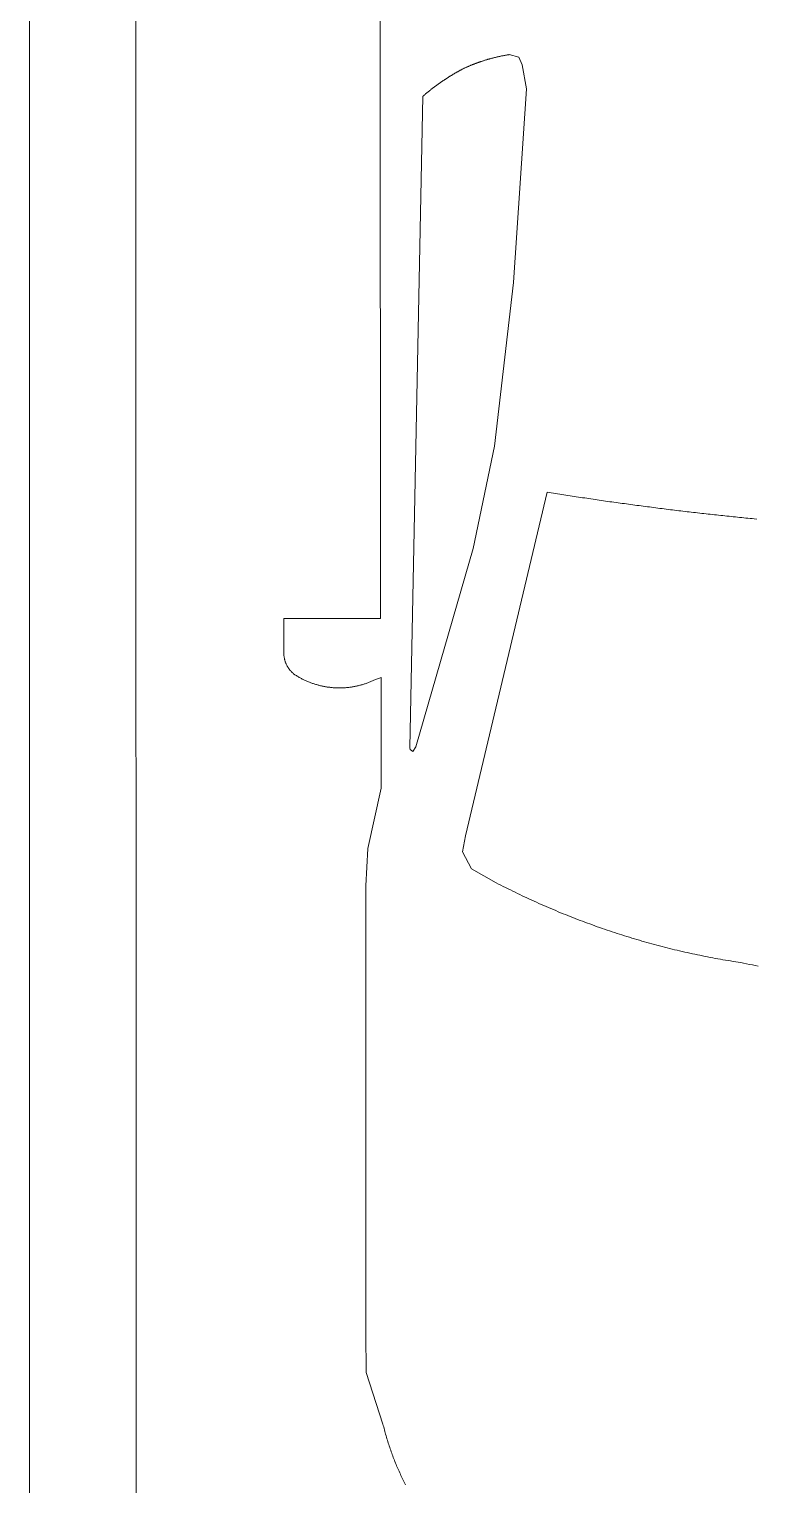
# Model space of a CAD drawing. Header units: millimetres. Extents: x 10 to 410, y 10 to 287.
# Drawn here: x 95.45 to 105.69, y 128.14 to 148.63 of the extents above; entities that cross this region are included whole.
import ezdxf

# ---------------------------------------------------------------- set-up
doc = ezdxf.new("R2010")
doc.units = ezdxf.units.MM
doc.layers.add('LAYER6', color=252, linetype='Continuous')

# ---------------------------------------------------------------- blocks, each defined once
blk = doc.blocks.new('FcPack%d0')
at = {"layer": 'LAYER6', "color": 1, "linetype": 'Continuous', "lineweight": 13}
for p, q in [((-49.647, -31.749), (-49.653, 73.62)), ((-48.147, -31.749), (-48.153, 73.62)), ((-49.65, 31.366), (-49.647, -31.749)), ((-44.714, -1.768), (-44.708, -15.575)), ((-43.425, -7.784), (-43.433, -7.787)), ((-43.418, -7.781), (-43.425, -7.784)), ((-43.411, -7.778), (-43.418, -7.781)), ((-43.403, -7.775), (-43.411, -7.778)), ((-43.396, -7.772), (-43.403, -7.775)), ((-43.388, -7.769), (-43.396, -7.772)), ((-43.381, -7.767), (-43.388, -7.769)), ((-43.374, -7.764), (-43.381, -7.767)), ((-43.366, -7.761), (-43.374, -7.764)), ((-43.359, -7.758), (-43.366, -7.761)), ((-43.351, -7.755), (-43.359, -7.758)), ((-43.344, -7.753), (-43.351, -7.755)), ((-43.336, -7.75), (-43.344, -7.753)), ((-43.329, -7.747), (-43.336, -7.75)), ((-43.321, -7.745), (-43.329, -7.747)), ((-43.314, -7.742), (-43.321, -7.745)), ((-43.307, -7.739), (-43.314, -7.742)), ((-43.299, -7.737), (-43.307, -7.739)), ((-43.292, -7.734), (-43.299, -7.737)), ((-43.284, -7.732), (-43.292, -7.734)), ((-43.277, -7.729), (-43.284, -7.732)), ((-43.269, -7.727), (-43.277, -7.729)), ((-43.261, -7.724), (-43.269, -7.727)), ((-43.254, -7.722), (-43.261, -7.724)), ((-43.246, -7.719), (-43.254, -7.722)), ((-43.239, -7.717), (-43.246, -7.719)), ((-43.231, -7.715), (-43.239, -7.717)), ((-43.224, -7.712), (-43.231, -7.715)), ((-43.216, -7.71), (-43.224, -7.712)), ((-43.209, -7.708), (-43.216, -7.71)), ((-43.201, -7.706), (-43.209, -7.708)), ((-43.193, -7.703), (-43.201, -7.706)), ((-43.186, -7.701), (-43.193, -7.703)), ((-43.178, -7.699), (-43.186, -7.701)), ((-43.171, -7.697), (-43.178, -7.699)), ((-43.163, -7.695), (-43.171, -7.697)), ((-43.155, -7.693), (-43.163, -7.695)), ((-43.148, -7.691), (-43.155, -7.693)), ((-43.14, -7.689), (-43.148, -7.691)), ((-43.133, -7.687), (-43.14, -7.689)), ((-43.125, -7.685), (-43.133, -7.687)), ((-43.117, -7.683), (-43.125, -7.685)), ((-43.11, -7.681), (-43.117, -7.683)), ((-43.102, -7.679), (-43.11, -7.681)), ((-43.094, -7.677), (-43.102, -7.679)), ((-43.087, -7.675), (-43.094, -7.677)), ((-43.079, -7.673), (-43.087, -7.675)), ((-43.071, -7.671), (-43.079, -7.673)), ((-43.064, -7.67), (-43.071, -7.671)), ((-43.056, -7.668), (-43.064, -7.67)), ((-43.048, -7.666), (-43.056, -7.668)), ((-43.041, -7.664), (-43.048, -7.666)), ((-43.033, -7.663), (-43.041, -7.664)), ((-43.025, -7.661), (-43.033, -7.663)), ((-43.017, -7.66), (-43.025, -7.661)), ((-43.01, -7.658), (-43.017, -7.66)), ((-43.002, -7.656), (-43.01, -7.658)), ((-42.994, -7.655), (-43.002, -7.656)), ((-42.987, -7.653), (-42.994, -7.655)), ((-42.979, -7.652), (-42.987, -7.653)), ((-42.971, -7.65), (-42.979, -7.652)), ((-42.963, -7.649), (-42.971, -7.65)), ((-42.956, -7.648), (-42.963, -7.649)), ((-42.948, -7.646), (-42.956, -7.648)), ((-42.94, -7.645), (-42.948, -7.646)), ((-42.932, -7.644), (-42.94, -7.645)), ((-42.925, -7.642), (-42.932, -7.644)), ((-42.917, -7.641), (-42.925, -7.642)), ((-42.909, -7.64), (-42.917, -7.641)), ((-42.901, -7.639), (-42.909, -7.64)), ((-42.894, -7.637), (-42.901, -7.639)), ((-42.757, -7.673), (-42.894, -7.637)), ((-42.713, -7.781), (-42.757, -7.673)), ((-42.649, -8.119), (-42.713, -7.781)), ((-43.802, -7.989), (-43.809, -7.994)), ((-43.796, -7.985), (-43.802, -7.989)), ((-43.789, -7.98), (-43.796, -7.985)), ((-43.782, -7.976), (-43.789, -7.98)), ((-43.776, -7.972), (-43.782, -7.976)), ((-43.769, -7.967), (-43.776, -7.972)), ((-43.762, -7.963), (-43.769, -7.967)), ((-43.755, -7.959), (-43.762, -7.963)), ((-43.749, -7.954), (-43.755, -7.959)), ((-43.742, -7.95), (-43.749, -7.954)), ((-43.735, -7.946), (-43.742, -7.95)), ((-43.728, -7.942), (-43.735, -7.946)), ((-43.722, -7.938), (-43.728, -7.942)), ((-43.715, -7.933), (-43.722, -7.938)), ((-43.708, -7.929), (-43.715, -7.933)), ((-43.701, -7.925), (-43.708, -7.929)), ((-43.695, -7.921), (-43.701, -7.925)), ((-43.688, -7.917), (-43.695, -7.921)), ((-43.681, -7.913), (-43.688, -7.917)), ((-43.674, -7.909), (-43.681, -7.913)), ((-43.667, -7.905), (-43.674, -7.909)), ((-43.66, -7.9), (-43.667, -7.905)), ((-43.653, -7.896), (-43.66, -7.9)), ((-43.647, -7.892), (-43.653, -7.896)), ((-43.64, -7.888), (-43.647, -7.892)), ((-43.633, -7.885), (-43.64, -7.888)), ((-43.626, -7.881), (-43.633, -7.885)), ((-43.619, -7.877), (-43.626, -7.881)), ((-43.612, -7.873), (-43.619, -7.877)), ((-43.605, -7.869), (-43.612, -7.873)), ((-43.598, -7.865), (-43.605, -7.869)), ((-43.591, -7.861), (-43.598, -7.865)), ((-43.584, -7.857), (-43.591, -7.861)), ((-43.577, -7.854), (-43.584, -7.857)), ((-43.57, -7.85), (-43.577, -7.854)), ((-43.563, -7.846), (-43.57, -7.85)), ((-43.556, -7.842), (-43.563, -7.846)), ((-43.549, -7.839), (-43.556, -7.842)), ((-43.542, -7.836), (-43.549, -7.839)), ((-43.535, -7.832), (-43.542, -7.836)), ((-43.527, -7.829), (-43.535, -7.832)), ((-43.52, -7.825), (-43.527, -7.829)), ((-43.513, -7.822), (-43.52, -7.825)), ((-43.506, -7.819), (-43.513, -7.822)), ((-43.498, -7.816), (-43.506, -7.819)), ((-43.491, -7.812), (-43.498, -7.816)), ((-43.484, -7.809), (-43.491, -7.812)), ((-43.477, -7.806), (-43.484, -7.809)), ((-43.469, -7.803), (-43.477, -7.806)), ((-43.462, -7.8), (-43.469, -7.803)), ((-43.455, -7.796), (-43.462, -7.8)), ((-43.447, -7.793), (-43.455, -7.796)), ((-43.44, -7.79), (-43.447, -7.793)), ((-43.433, -7.787), (-43.44, -7.79)), ((-44.079, -8.196), (-44.085, -8.201)), ((-44.073, -8.191), (-44.079, -8.196)), ((-44.066, -8.186), (-44.073, -8.191)), ((-44.06, -8.18), (-44.066, -8.186)), ((-44.054, -8.175), (-44.06, -8.18)), ((-44.048, -8.17), (-44.054, -8.175)), ((-44.041, -8.165), (-44.048, -8.17)), ((-44.035, -8.16), (-44.041, -8.165)), ((-44.029, -8.155), (-44.035, -8.16)), ((-44.023, -8.15), (-44.029, -8.155)), ((-44.016, -8.145), (-44.023, -8.15)), ((-44.01, -8.14), (-44.016, -8.145)), ((-44.004, -8.135), (-44.01, -8.14)), ((-43.997, -8.13), (-44.004, -8.135)), ((-43.991, -8.125), (-43.997, -8.13)), ((-43.985, -8.12), (-43.991, -8.125)), ((-43.978, -8.115), (-43.985, -8.12)), ((-43.972, -8.11), (-43.978, -8.115)), ((-43.966, -8.105), (-43.972, -8.11)), ((-43.959, -8.101), (-43.966, -8.105)), ((-43.953, -8.096), (-43.959, -8.101)), ((-43.946, -8.091), (-43.953, -8.096)), ((-43.94, -8.086), (-43.946, -8.091)), ((-43.933, -8.081), (-43.94, -8.086)), ((-43.927, -8.077), (-43.933, -8.081)), ((-43.92, -8.072), (-43.927, -8.077)), ((-43.914, -8.067), (-43.92, -8.072)), ((-43.908, -8.062), (-43.914, -8.067)), ((-43.901, -8.058), (-43.908, -8.062)), ((-43.895, -8.053), (-43.901, -8.058)), ((-43.888, -8.048), (-43.895, -8.053)), ((-43.881, -8.044), (-43.888, -8.048)), ((-43.875, -8.039), (-43.881, -8.044)), ((-43.868, -8.034), (-43.875, -8.039)), ((-43.862, -8.03), (-43.868, -8.034)), ((-43.855, -8.025), (-43.862, -8.03)), ((-43.849, -8.021), (-43.855, -8.025)), ((-43.842, -8.016), (-43.849, -8.021)), ((-43.835, -8.012), (-43.842, -8.016)), ((-43.829, -8.007), (-43.835, -8.012)), ((-43.822, -8.003), (-43.829, -8.007)), ((-43.816, -7.998), (-43.822, -8.003)), ((-43.809, -7.994), (-43.816, -7.998)), ((-42.835, -10.845), (-42.649, -8.119)), ((-44.11, -8.222), (-44.295, -17.396)), ((-44.103, -8.217), (-44.11, -8.222)), ((-44.097, -8.212), (-44.103, -8.217)), ((-44.091, -8.206), (-44.097, -8.212)), ((-44.085, -8.201), (-44.091, -8.206)), ((-43.103, -13.148), (-42.835, -10.845)), ((-43.402, -14.586), (-43.103, -13.148)), ((-42.361, -13.795), (-43.509, -18.633)), ((-42.331, -13.8), (-42.361, -13.795)), ((-42.302, -13.805), (-42.331, -13.8)), ((-42.273, -13.809), (-42.302, -13.805)), ((-42.243, -13.814), (-42.273, -13.809)), ((-42.214, -13.819), (-42.243, -13.814)), ((-42.184, -13.823), (-42.214, -13.819)), ((-42.155, -13.828), (-42.184, -13.823)), ((-42.126, -13.832), (-42.155, -13.828)), ((-42.096, -13.837), (-42.126, -13.832)), ((-42.067, -13.842), (-42.096, -13.837)), ((-42.038, -13.846), (-42.067, -13.842)), ((-42.008, -13.851), (-42.038, -13.846)), ((-41.979, -13.855), (-42.008, -13.851)), ((-41.95, -13.86), (-41.979, -13.855)), ((-41.92, -13.864), (-41.95, -13.86)), ((-41.891, -13.869), (-41.92, -13.864)), ((-41.861, -13.873), (-41.891, -13.869)), ((-41.832, -13.877), (-41.861, -13.873)), ((-41.803, -13.882), (-41.832, -13.877)), ((-41.773, -13.886), (-41.803, -13.882)), ((-41.744, -13.89), (-41.773, -13.886)), ((-41.714, -13.895), (-41.744, -13.89)), ((-41.685, -13.899), (-41.714, -13.895)), ((-41.656, -13.903), (-41.685, -13.899)), ((-41.626, -13.908), (-41.656, -13.903)), ((-41.597, -13.912), (-41.626, -13.908)), ((-41.567, -13.916), (-41.597, -13.912)), ((-41.538, -13.92), (-41.567, -13.916)), ((-41.509, -13.925), (-41.538, -13.92)), ((-41.479, -13.929), (-41.509, -13.925)), ((-41.45, -13.933), (-41.479, -13.929)), ((-41.42, -13.937), (-41.45, -13.933)), ((-41.391, -13.941), (-41.42, -13.937)), ((-41.362, -13.945), (-41.391, -13.941)), ((-41.332, -13.949), (-41.362, -13.945)), ((-41.303, -13.953), (-41.332, -13.949)), ((-41.273, -13.957), (-41.303, -13.953)), ((-41.244, -13.961), (-41.273, -13.957)), ((-41.214, -13.966), (-41.244, -13.961)), ((-41.185, -13.969), (-41.214, -13.966)), ((-41.156, -13.973), (-41.185, -13.969)), ((-41.126, -13.977), (-41.156, -13.973)), ((-41.097, -13.981), (-41.126, -13.977)), ((-41.067, -13.985), (-41.097, -13.981)), ((-41.038, -13.989), (-41.067, -13.985)), ((-41.008, -13.993), (-41.038, -13.989)), ((-40.979, -13.997), (-41.008, -13.993)), ((-40.949, -14.001), (-40.979, -13.997)), ((-40.92, -14.004), (-40.949, -14.001)), ((-40.891, -14.008), (-40.92, -14.004)), ((-40.861, -14.012), (-40.891, -14.008)), ((-40.832, -14.016), (-40.861, -14.012)), ((-40.802, -14.02), (-40.832, -14.016)), ((-40.773, -14.023), (-40.802, -14.02)), ((-40.743, -14.027), (-40.773, -14.023)), ((-40.714, -14.031), (-40.743, -14.027)), ((-40.684, -14.034), (-40.714, -14.031)), ((-40.655, -14.038), (-40.684, -14.034)), ((-40.625, -14.042), (-40.655, -14.038)), ((-40.596, -14.045), (-40.625, -14.042)), ((-40.566, -14.049), (-40.596, -14.045)), ((-40.537, -14.052), (-40.566, -14.049)), ((-40.507, -14.056), (-40.537, -14.052)), ((-40.478, -14.059), (-40.507, -14.056)), ((-40.449, -14.063), (-40.478, -14.059)), ((-40.419, -14.066), (-40.449, -14.063)), ((-40.39, -14.07), (-40.419, -14.066)), ((-40.36, -14.073), (-40.39, -14.07)), ((-40.331, -14.077), (-40.36, -14.073)), ((-40.301, -14.08), (-40.331, -14.077)), ((-40.272, -14.083), (-40.301, -14.08)), ((-40.242, -14.087), (-40.272, -14.083)), ((-40.213, -14.09), (-40.242, -14.087)), ((-40.183, -14.094), (-40.213, -14.09)), ((-40.154, -14.097), (-40.183, -14.094)), ((-40.124, -14.1), (-40.154, -14.097)), ((-40.095, -14.103), (-40.124, -14.1)), ((-40.065, -14.107), (-40.095, -14.103)), ((-40.036, -14.11), (-40.065, -14.107)), ((-40.006, -14.113), (-40.036, -14.11)), ((-39.977, -14.116), (-40.006, -14.113)), ((-39.947, -14.119), (-39.977, -14.116)), ((-39.917, -14.123), (-39.947, -14.119)), ((-39.888, -14.126), (-39.917, -14.123)), ((-39.858, -14.129), (-39.888, -14.126)), ((-39.829, -14.132), (-39.858, -14.129)), ((-39.799, -14.135), (-39.829, -14.132)), ((-39.77, -14.138), (-39.799, -14.135)), ((-39.74, -14.141), (-39.77, -14.138)), ((-39.711, -14.144), (-39.74, -14.141)), ((-39.681, -14.147), (-39.711, -14.144)), ((-39.652, -14.15), (-39.681, -14.147)), ((-39.622, -14.153), (-39.652, -14.15)), ((-39.593, -14.156), (-39.622, -14.153)), ((-39.563, -14.159), (-39.593, -14.156)), ((-39.534, -14.162), (-39.563, -14.159)), ((-39.504, -14.165), (-39.534, -14.162)), ((-39.475, -14.168), (-39.504, -14.165)), ((-39.445, -14.17), (-39.475, -14.168)), ((-39.408, -14.174), (-39.445, -14.17)), ((-44.207, -17.382), (-43.402, -14.586)), ((-44.708, -15.575), (-46.067, -15.575)), ((-46.067, -15.575), (-46.067, -16.047)), ((-46.067, -16.047), (-46.067, -16.056)), ((-46.067, -16.056), (-46.067, -16.065)), ((-46.067, -16.065), (-46.067, -16.073)), ((-46.067, -16.073), (-46.066, -16.082)), ((-46.066, -16.082), (-46.066, -16.09)), ((-46.066, -16.09), (-46.065, -16.099)), ((-46.065, -16.099), (-46.064, -16.107)), ((-46.064, -16.107), (-46.062, -16.116)), ((-46.062, -16.116), (-46.061, -16.124)), ((-46.061, -16.124), (-46.059, -16.133)), ((-46.059, -16.133), (-46.058, -16.141)), ((-46.058, -16.141), (-46.056, -16.149)), ((-46.056, -16.149), (-46.054, -16.157)), ((-46.054, -16.157), (-46.051, -16.166)), ((-46.051, -16.166), (-46.049, -16.174)), ((-46.049, -16.174), (-46.046, -16.182)), ((-46.046, -16.182), (-46.043, -16.19)), ((-46.043, -16.19), (-46.04, -16.198)), ((-46.04, -16.198), (-46.037, -16.206)), ((-46.037, -16.206), (-46.034, -16.213)), ((-46.034, -16.213), (-46.03, -16.221)), ((-46.03, -16.221), (-46.027, -16.229)), ((-46.027, -16.229), (-46.023, -16.236)), ((-46.023, -16.236), (-46.019, -16.244)), ((-46.019, -16.244), (-46.015, -16.251)), ((-46.015, -16.251), (-46.011, -16.258)), ((-46.011, -16.258), (-46.006, -16.265)), ((-46.006, -16.265), (-46.002, -16.272)), ((-46.002, -16.272), (-45.997, -16.279)), ((-45.997, -16.279), (-45.992, -16.286)), ((-45.992, -16.286), (-45.987, -16.292)), ((-45.987, -16.292), (-45.982, -16.299)), ((-45.982, -16.299), (-45.977, -16.305)), ((-45.977, -16.305), (-45.972, -16.311)), ((-45.972, -16.311), (-45.966, -16.317)), ((-45.966, -16.317), (-45.961, -16.323)), ((-45.961, -16.323), (-45.955, -16.329)), ((-45.955, -16.329), (-45.949, -16.335)), ((-45.949, -16.335), (-45.943, -16.34)), ((-45.943, -16.34), (-45.937, -16.345)), ((-45.937, -16.345), (-45.931, -16.351)), ((-45.931, -16.351), (-45.924, -16.356)), ((-45.924, -16.356), (-45.918, -16.36)), ((-45.918, -16.36), (-45.911, -16.365)), ((-45.911, -16.365), (-45.901, -16.371)), ((-45.901, -16.371), (-45.891, -16.378)), ((-45.891, -16.378), (-45.88, -16.384)), ((-45.88, -16.384), (-45.87, -16.39)), ((-45.87, -16.39), (-45.86, -16.396)), ((-45.86, -16.396), (-45.849, -16.402)), ((-45.849, -16.402), (-45.839, -16.408)), ((-45.839, -16.408), (-45.828, -16.414)), ((-45.828, -16.414), (-45.817, -16.419)), ((-45.817, -16.419), (-45.807, -16.425)), ((-45.807, -16.425), (-45.796, -16.43)), ((-45.796, -16.43), (-45.785, -16.435)), ((-45.785, -16.435), (-45.774, -16.441)), ((-45.774, -16.441), (-45.763, -16.446)), ((-45.763, -16.446), (-45.752, -16.451)), ((-45.752, -16.451), (-45.741, -16.455)), ((-45.741, -16.455), (-45.73, -16.46)), ((-45.73, -16.46), (-45.719, -16.465)), ((-45.719, -16.465), (-45.708, -16.469)), ((-45.708, -16.469), (-45.697, -16.473)), ((-45.697, -16.473), (-45.686, -16.478)), ((-45.686, -16.478), (-45.675, -16.482)), ((-45.675, -16.482), (-45.664, -16.486)), ((-45.664, -16.486), (-45.652, -16.49)), ((-45.652, -16.49), (-45.641, -16.493)), ((-45.641, -16.493), (-45.63, -16.497)), ((-45.63, -16.497), (-45.618, -16.501)), ((-45.618, -16.501), (-45.607, -16.504)), ((-45.607, -16.504), (-45.595, -16.507)), ((-45.595, -16.507), (-45.584, -16.511)), ((-45.584, -16.511), (-45.573, -16.514)), ((-45.573, -16.514), (-45.561, -16.517)), ((-45.561, -16.517), (-45.55, -16.519)), ((-45.55, -16.519), (-45.538, -16.522)), ((-45.538, -16.522), (-45.526, -16.525)), ((-45.526, -16.525), (-45.515, -16.527)), ((-45.515, -16.527), (-45.503, -16.529)), ((-45.503, -16.529), (-45.492, -16.532)), ((-45.492, -16.532), (-45.48, -16.534)), ((-45.48, -16.534), (-45.468, -16.536)), ((-45.468, -16.536), (-45.457, -16.538)), ((-45.457, -16.538), (-45.445, -16.539)), ((-45.445, -16.539), (-45.433, -16.541)), ((-45.433, -16.541), (-45.421, -16.542)), ((-45.421, -16.542), (-45.41, -16.544)), ((-45.41, -16.544), (-45.398, -16.545)), ((-45.398, -16.545), (-45.386, -16.546)), ((-45.386, -16.546), (-45.374, -16.547)), ((-45.374, -16.547), (-45.363, -16.548)), ((-45.363, -16.548), (-45.351, -16.549)), ((-45.351, -16.549), (-45.339, -16.549)), ((-45.339, -16.549), (-45.327, -16.55)), ((-45.327, -16.55), (-45.316, -16.55)), ((-45.316, -16.55), (-45.304, -16.55)), ((-45.304, -16.55), (-45.292, -16.551)), ((-45.292, -16.551), (-45.28, -16.551)), ((-45.28, -16.551), (-45.268, -16.55)), ((-45.268, -16.55), (-45.257, -16.55)), ((-45.257, -16.55), (-45.245, -16.55)), ((-45.245, -16.55), (-45.233, -16.549)), ((-45.233, -16.549), (-45.221, -16.549)), ((-45.221, -16.549), (-45.209, -16.548)), ((-45.209, -16.548), (-45.198, -16.547)), ((-45.198, -16.547), (-45.186, -16.546)), ((-45.186, -16.546), (-45.174, -16.545)), ((-45.174, -16.545), (-45.162, -16.544)), ((-45.162, -16.544), (-45.151, -16.543)), ((-45.151, -16.543), (-45.139, -16.541)), ((-45.139, -16.541), (-45.127, -16.54)), ((-45.127, -16.54), (-45.115, -16.538)), ((-45.115, -16.538), (-45.104, -16.536)), ((-45.104, -16.536), (-45.092, -16.534)), ((-45.092, -16.534), (-45.08, -16.532)), ((-45.08, -16.532), (-45.069, -16.53)), ((-45.069, -16.53), (-45.057, -16.528)), ((-45.057, -16.528), (-45.046, -16.525)), ((-45.046, -16.525), (-45.034, -16.523)), ((-45.034, -16.523), (-45.022, -16.52)), ((-45.022, -16.52), (-45.011, -16.517)), ((-45.011, -16.517), (-44.999, -16.514)), ((-44.999, -16.514), (-44.988, -16.511)), ((-44.988, -16.511), (-44.977, -16.508)), ((-44.977, -16.508), (-44.965, -16.505)), ((-44.965, -16.505), (-44.954, -16.501)), ((-44.954, -16.501), (-44.942, -16.498)), ((-44.942, -16.498), (-44.931, -16.494)), ((-44.931, -16.494), (-44.92, -16.491)), ((-44.92, -16.491), (-44.908, -16.487)), ((-44.908, -16.487), (-44.897, -16.483)), ((-44.897, -16.483), (-44.886, -16.479)), ((-44.886, -16.479), (-44.875, -16.474)), ((-44.875, -16.474), (-44.864, -16.47)), ((-44.864, -16.47), (-44.853, -16.466)), ((-44.853, -16.466), (-44.842, -16.461)), ((-44.842, -16.461), (-44.831, -16.456)), ((-44.831, -16.456), (-44.82, -16.452)), ((-44.82, -16.452), (-44.809, -16.447)), ((-44.809, -16.447), (-44.798, -16.442)), ((-44.798, -16.442), (-44.787, -16.437)), ((-44.787, -16.437), (-44.699, -16.403)), ((-44.699, -16.403), (-44.696, -17.96)), ((-44.295, -17.396), (-44.29, -17.419)), ((-44.25, -17.447), (-44.207, -17.382)), ((-44.29, -17.419), (-44.25, -17.447)), ((-44.696, -17.96), (-44.884, -18.809)), ((-43.509, -18.633), (-43.553, -18.858)), ((-44.884, -18.809), (-44.914, -19.334)), ((-43.553, -18.858), (-43.425, -19.098)), ((-43.425, -19.098), (-43.077, -19.294)), ((-44.914, -19.334), (-44.914, -25.63)), ((-43.077, -19.294), (-43.044, -19.311)), ((-43.044, -19.311), (-43.011, -19.328)), ((-43.011, -19.328), (-42.978, -19.344)), ((-42.978, -19.344), (-42.945, -19.361)), ((-42.945, -19.361), (-42.911, -19.378)), ((-42.911, -19.378), (-42.878, -19.394)), ((-42.878, -19.394), (-42.845, -19.41)), ((-42.845, -19.41), (-42.812, -19.427)), ((-42.812, -19.427), (-42.778, -19.443)), ((-42.778, -19.443), (-42.745, -19.459)), ((-42.745, -19.459), (-42.712, -19.475)), ((-42.712, -19.475), (-42.678, -19.49)), ((-42.678, -19.49), (-42.645, -19.506)), ((-42.645, -19.506), (-42.611, -19.522)), ((-42.611, -19.522), (-42.577, -19.537)), ((-42.577, -19.537), (-42.544, -19.552)), ((-42.544, -19.552), (-42.51, -19.568)), ((-42.51, -19.568), (-42.476, -19.583)), ((-42.476, -19.583), (-42.443, -19.598)), ((-42.443, -19.598), (-42.409, -19.613)), ((-42.409, -19.613), (-42.375, -19.627)), ((-42.375, -19.627), (-42.341, -19.642)), ((-42.341, -19.642), (-42.307, -19.657)), ((-42.307, -19.657), (-42.273, -19.671)), ((-42.273, -19.671), (-42.239, -19.685)), ((-42.239, -19.685), (-42.205, -19.7)), ((-42.205, -19.7), (-42.171, -19.714)), ((-42.171, -19.714), (-42.137, -19.728)), ((-42.137, -19.728), (-42.103, -19.741)), ((-42.103, -19.741), (-42.068, -19.755)), ((-42.068, -19.755), (-42.034, -19.769)), ((-42.034, -19.769), (-42, -19.782)), ((-42, -19.782), (-41.965, -19.796)), ((-41.965, -19.796), (-41.931, -19.809)), ((-41.931, -19.809), (-41.897, -19.822)), ((-41.897, -19.822), (-41.862, -19.835)), ((-41.862, -19.835), (-41.828, -19.848)), ((-41.828, -19.848), (-41.793, -19.861)), ((-41.793, -19.861), (-41.759, -19.873)), ((-41.759, -19.873), (-41.724, -19.886)), ((-41.724, -19.886), (-41.69, -19.898)), ((-41.69, -19.898), (-41.655, -19.911)), ((-41.655, -19.911), (-41.62, -19.923)), ((-41.62, -19.923), (-41.586, -19.935)), ((-41.586, -19.935), (-41.551, -19.947)), ((-41.551, -19.947), (-41.516, -19.959)), ((-41.516, -19.959), (-41.481, -19.971)), ((-41.481, -19.971), (-41.446, -19.982)), ((-41.446, -19.982), (-41.412, -19.994)), ((-41.412, -19.994), (-41.377, -20.005)), ((-41.377, -20.005), (-41.342, -20.016)), ((-41.342, -20.016), (-41.307, -20.028)), ((-41.307, -20.028), (-41.272, -20.039)), ((-41.272, -20.039), (-41.237, -20.05)), ((-41.237, -20.05), (-41.202, -20.06)), ((-41.202, -20.06), (-41.167, -20.071)), ((-41.167, -20.071), (-41.131, -20.082)), ((-41.131, -20.082), (-41.096, -20.092)), ((-41.096, -20.092), (-41.061, -20.102)), ((-41.061, -20.102), (-41.026, -20.113)), ((-41.026, -20.113), (-40.991, -20.123)), ((-40.991, -20.123), (-40.955, -20.133)), ((-40.955, -20.133), (-40.92, -20.143)), ((-40.92, -20.143), (-40.885, -20.152)), ((-40.885, -20.152), (-40.849, -20.162)), ((-40.849, -20.162), (-40.814, -20.171)), ((-40.814, -20.171), (-40.779, -20.181)), ((-40.779, -20.181), (-40.743, -20.19)), ((-40.743, -20.19), (-40.708, -20.199)), ((-40.708, -20.199), (-40.672, -20.208)), ((-40.672, -20.208), (-40.637, -20.217)), ((-40.637, -20.217), (-40.601, -20.226)), ((-40.601, -20.226), (-40.566, -20.235)), ((-40.566, -20.235), (-40.53, -20.243)), ((-40.53, -20.243), (-40.495, -20.251)), ((-40.495, -20.251), (-40.459, -20.26)), ((-40.459, -20.26), (-40.423, -20.268)), ((-40.423, -20.268), (-40.388, -20.276)), ((-40.388, -20.276), (-40.352, -20.284)), ((-40.352, -20.284), (-40.316, -20.292)), ((-40.316, -20.292), (-40.281, -20.299)), ((-40.281, -20.299), (-40.245, -20.307)), ((-40.245, -20.307), (-40.209, -20.314)), ((-40.209, -20.314), (-40.173, -20.322)), ((-40.173, -20.322), (-40.138, -20.329)), ((-40.138, -20.329), (-40.102, -20.336)), ((-40.102, -20.336), (-40.066, -20.343)), ((-40.066, -20.343), (-40.03, -20.35)), ((-40.03, -20.35), (-39.994, -20.357)), ((-39.994, -20.357), (-39.958, -20.363)), ((-39.958, -20.363), (-39.922, -20.37)), ((-39.922, -20.37), (-39.886, -20.376)), ((-39.886, -20.376), (-39.85, -20.382)), ((-39.85, -20.382), (-39.814, -20.388)), ((-39.814, -20.388), (-39.778, -20.394)), ((-39.778, -20.394), (-39.742, -20.4)), ((-39.742, -20.4), (-39.706, -20.406)), ((-39.706, -20.406), (-39.67, -20.412)), ((-39.67, -20.412), (-39.634, -20.417)), ((-39.634, -20.417), (-39.594, -20.426)), ((-39.594, -20.426), (-39.553, -20.434)), ((-39.553, -20.434), (-39.512, -20.442)), ((-39.512, -20.442), (-39.471, -20.45)), ((-39.471, -20.45), (-39.43, -20.457)), ((-39.43, -20.457), (-39.389, -20.465)), ((-44.914, -25.63), (-44.908, -26.188)), ((-44.908, -26.188), (-44.672, -26.911)), ((-44.672, -26.911), (-44.667, -26.932)), ((-44.667, -26.932), (-44.661, -26.953)), ((-44.661, -26.953), (-44.656, -26.973)), ((-44.656, -26.973), (-44.651, -26.994)), ((-44.651, -26.994), (-44.645, -27.015)), ((-44.645, -27.015), (-44.639, -27.035)), ((-44.639, -27.035), (-44.634, -27.056)), ((-44.634, -27.056), (-44.628, -27.077)), ((-44.628, -27.077), (-44.622, -27.097)), ((-44.622, -27.097), (-44.616, -27.118)), ((-44.616, -27.118), (-44.61, -27.138)), ((-44.61, -27.138), (-44.603, -27.159)), ((-44.603, -27.159), (-44.597, -27.179)), ((-44.597, -27.179), (-44.59, -27.2)), ((-44.59, -27.2), (-44.584, -27.22)), ((-44.584, -27.22), (-44.577, -27.24)), ((-44.577, -27.24), (-44.57, -27.26)), ((-44.57, -27.26), (-44.563, -27.281)), ((-44.563, -27.281), (-44.556, -27.301)), ((-44.556, -27.301), (-44.549, -27.321)), ((-44.549, -27.321), (-44.541, -27.341)), ((-44.541, -27.341), (-44.534, -27.361)), ((-44.534, -27.361), (-44.526, -27.381)), ((-44.526, -27.381), (-44.519, -27.401)), ((-44.519, -27.401), (-44.511, -27.42)), ((-44.511, -27.42), (-44.503, -27.44)), ((-44.503, -27.44), (-44.495, -27.46)), ((-44.495, -27.46), (-44.487, -27.48)), ((-44.487, -27.48), (-44.479, -27.499)), ((-44.479, -27.499), (-44.47, -27.519)), ((-44.47, -27.519), (-44.462, -27.538)), ((-44.462, -27.538), (-44.454, -27.558)), ((-44.454, -27.558), (-44.445, -27.577)), ((-44.445, -27.577), (-44.436, -27.597)), ((-44.436, -27.597), (-44.427, -27.616)), ((-44.427, -27.616), (-44.418, -27.635)), ((-44.418, -27.635), (-44.409, -27.654)), ((-44.409, -27.654), (-44.4, -27.673)), ((-44.4, -27.673), (-44.391, -27.692)), ((-44.391, -27.692), (-44.382, -27.711)), ((-44.382, -27.711), (-44.372, -27.73)), ((-44.372, -27.73), (-44.363, -27.749)), ((-44.363, -27.749), (-44.353, -27.768))]:
    blk.add_line(p, q, dxfattribs=at)

msp = doc.modelspace()

# ---------------------------------------------------------------- block references
at = {"layer": 'LAYER6', "color": 1, "linetype": 'Continuous', "lineweight": 13}
msp.add_blockref('FcPack%d0', (145.1, 155.909), dxfattribs=at)

doc.saveas('drawing.dxf')
